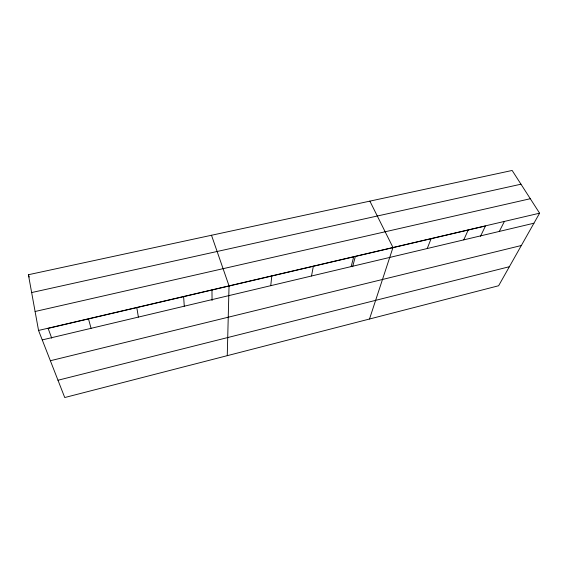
<?xml version="1.0" encoding="UTF-8"?>
<svg xmlns="http://www.w3.org/2000/svg" width="568" height="568" viewBox="0 0 568 568"><rect width="100%" height="100%" fill="white"/><g stroke="black" fill="none" stroke-linecap="round" stroke-linejoin="round"><path stroke-width="0.85" d="M227.257 355.667L229.039 285.867L211.495 235.258M270.744 285.676L271.816 275.856M311.52 275.998L313.358 266.129M351.159 266.591L353.736 256.679M352.643 266.726L355.341 256.473M369.498 319.024L392.985 247.499L369.882 201.129M427.235 248.535L431.147 238.56M463.751 239.866L468.28 229.877M480.471 236.338L485.441 226.014L48.124 328.389L51.723 338.18M499.307 231.432L504.42 221.413M539.6 213.185L498.619 285.754L64.738 397.536L38.546 330.448L28.4 274.727L512.151 170.464L539.6 213.185L38.546 330.448M57.986 380.24L509.375 266.711M50.367 360.73L521.346 245.511M42.245 339.912L533.934 223.21M35.095 311.491L530.306 198.722M31.645 292.555L520.977 184.202M28.4 274.727L29.259 277.07M88.452 318.769L91.065 328.325M136.781 307.458L138.386 317.093M183.62 296.496L184.273 306.202M211.97 290.035L212.063 300.564"/></g></svg>
